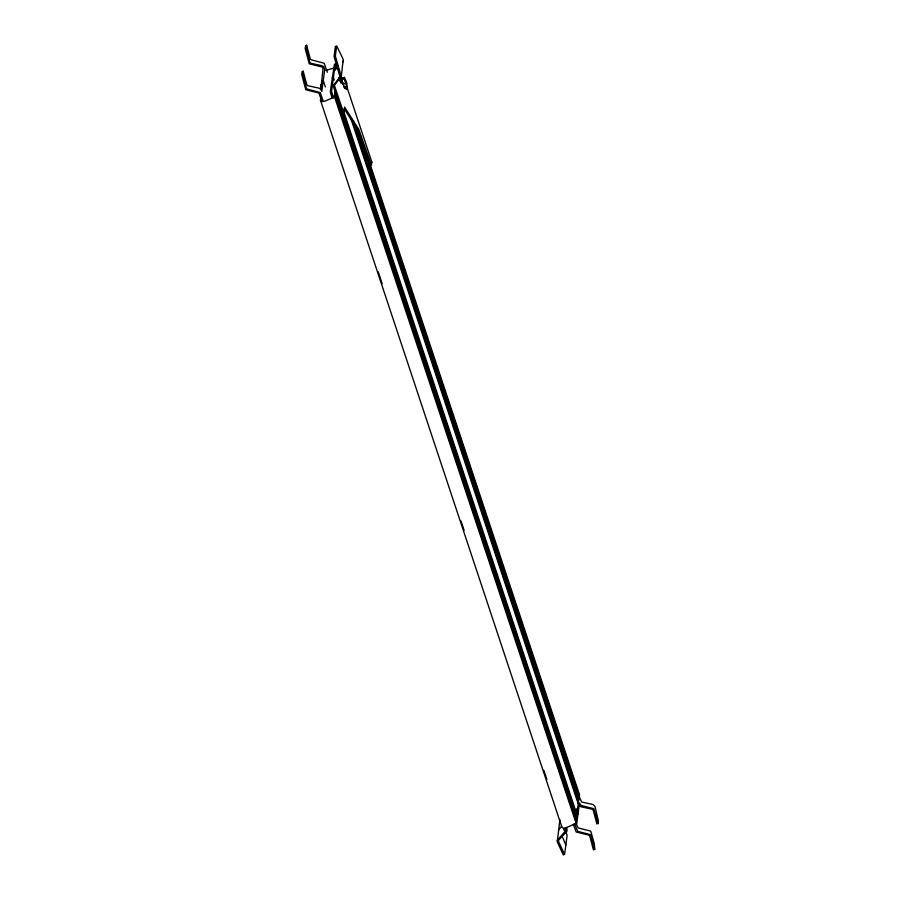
<?xml version="1.0" encoding="UTF-8"?>
<svg xmlns="http://www.w3.org/2000/svg" width="900" height="900" viewBox="0 0 900 900"><rect width="100%" height="100%" fill="white"/><g stroke="black" fill="none" stroke-linecap="round" stroke-linejoin="round"><path stroke-width="1.35" d="M340.043 77.49L340.774 83.104M320.873 89.123L323.044 68.501L322.301 67.084L309.24 63.81L305.168 48.578L305.55 45.641M335.104 89.168L334.89 90.72L576.518 817.234L576.281 818.955L334.665 92.441L335.205 90.709M341.291 76.399L343.249 59.434L336.701 45.889L335.34 56.115L341.291 76.399L334.384 85.343L343.024 110.97L343.856 111.904L344.61 107.078L358.875 129.532L371.43 165.184L371.846 162.079L347.31 88.177L344.835 88.267M341.651 79.526L341.82 78.233L344.464 77.434L346.894 83.047L346.961 86.805L344.329 87.593L341.651 79.526L344.272 78.728L344.464 77.434M344.329 87.593L344.509 86.299M347.31 88.177L347.152 89.359L346.343 88.965L345.24 86.49M563.332 855L557.269 841.883L559.913 819.731M597.139 822.285L596.903 824.018L593.212 810.18L592.189 809.201L580.871 806.749L578.869 804.982M335.183 70.189L338.04 66.195M342.754 62.167L343.361 60.863M558.529 830.092L561.735 826.043M557.156 840.454L565.526 830.914L565.605 829.024M320.625 84.645L320.704 88.403M320.985 98.235L320.423 100.147L561.735 826.673C562.365 830.947 572.119 824.479 575.314 823.894L575.82 822.409L334.204 95.895L334.744 94.163L576.056 820.688L575.82 822.409M334.969 92.43L334.744 94.163M334.507 95.884L334.012 97.369C330.806 97.954 321.053 104.422 320.423 100.147M370.519 165.578L579.51 794.79L579.285 796.511L357.446 128.644M579.285 796.511L578.745 798.244L355.894 126.371M579.049 798.232L578.509 799.976L353.441 121.433M578.824 799.965L578.284 801.697L351.889 119.16M578.587 801.686L578.048 803.43L350.775 118.215M578.363 803.419L576.664 813.791L343.192 109.913M576.979 813.78L576.439 815.512L342.956 111.645M576.742 815.501L576.518 817.234M576.281 818.955L576.056 820.688M325.946 70.312L338.062 66.971M332.145 77.884L333.428 77.49L334.271 80.032M342.911 84.206L345.532 83.419L346.961 86.805M577.395 814.151L578.036 813.949L576.349 808.875M344.79 88.616L346.027 88.571M342.574 112.297L333.101 85.736L340.009 76.793L334.058 56.509L335.419 46.271L336.173 46.766M579.51 794.79L579.004 793.384M371.16 161.809L371.846 162.079M564.727 831.24L563.591 828.99M334.373 64.395L330.3 91.688L332.1 98.325M370.159 165.566L357.593 129.926L344.34 108.889M593.449 849.915L589.759 836.077L588.724 835.099L576.202 831.994L573.244 824.344M302.096 71.539L301.702 74.475L305.786 89.707L318.848 92.981L321.705 100.744M342.056 78.086L341.325 77.108L341.854 83.115L339.142 77.501M344.272 78.728L345.532 83.419M562.061 836.123L565.841 845.021M564.863 828.607L566.01 830.846L566.595 827.899L567.124 830.599L566.528 831.791L558.754 840.026L558.517 841.399L564.57 854.516L567.113 835.526L565.942 831.645M342.652 82.474L343.35 84.566M337.298 68.58L335.272 63.675L331.582 91.305L333.382 97.931M578.801 795.679L581.614 802.024L592.931 804.476L594.979 806.445L598.298 820.462L598.219 823.725L593.752 808.661L581.153 805.477L579.488 803.07L576.585 824.827L578.16 827.921L590.76 831.105L594.337 843.863L594.754 849.623L590.299 834.559L577.699 831.375L574.459 823.736M338.839 77.434L340.166 81.439M327.319 72.27L324.146 63.236L311.276 59.816L310.241 58.837L306.551 45L306.473 48.285L309.78 62.291L310.815 63.27L322.132 65.722L323.685 66.69L324.697 69.694L321.795 91.451L320.692 89.134L319.129 88.166L307.811 85.714L306.787 84.735L303.098 70.898L303.019 74.183L306.326 88.189L307.35 89.168L320.231 92.587L322.976 100.35M325.35 86.929L323.246 80.573L321.964 80.966L322.808 83.498M378.214 271.721L382.207 283.725M461.014 521.01L464.119 530.336M543.814 770.288L546.919 779.625"/></g></svg>
